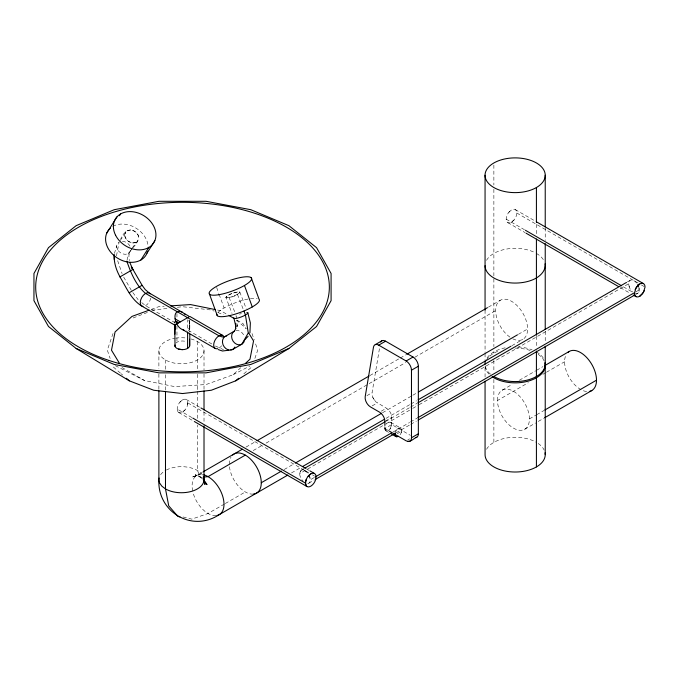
<?xml version="1.0" encoding="UTF-8"?>
<svg xmlns="http://www.w3.org/2000/svg" width="679" height="679" viewBox="0 0 679 679"><rect width="100%" height="100%" fill="white"/><g stroke="black" fill="none" stroke-linecap="round" stroke-linejoin="round"><path stroke-width="0.51" stroke-dasharray="3.4 2.55" d="M493.871 353.207L493.879 351.917M189.721 325.759L189.772 320.564M187.659 404.633L187.659 401.45A7.52 4.346 -60 0 0 182.524 399.863L179.859 402.223A7.52 4.346 -60 0 0 177.202 409.081L177.915 411.737A7.52 4.346 -60 0 0 182.524 412.145L185.18 409.793A7.52 4.346 -60 0 0 187.659 404.633L187.659 401.45M386.597 430.987L385.001 429.501L385.001 427.447A4.863 2.809 -60 0 1 385.341 426.293M400.024 434.772A4.863 2.809 -60 0 0 401.281 432.591L401.62 429.383L400.024 427.897M188.796 320.174C190.205 323.527 190.689 329.595 186.046 330.452M635.306 293.549A7.52 4.346 60 0 0 639.066 291.376L639.066 288.202A7.52 4.346 60 0 0 638.532 286.411M385.001 427.447L385.001 429.501A4.863 2.809 -60 0 0 390.035 429.009L391.639 425.674L391.758 417.407A7.52 4.346 60 0 0 386.436 408.198L375.988 401.976L372.83 397.529A7.52 4.346 60 0 1 372.067 392.691L379.485 348.378M116.491 255.813L119.114 242.064A7.52 5.933 35.1 0 0 120.573 252.826A7.52 5.933 35.1 0 0 130.741 249.677M127.041 260.269L128.331 253.522L131.751 248.658M114.403 253.454L116.703 245.917M132.965 247.674C136.971 243.744 141.75 236.402 135.647 231.997C129.697 226.65 122.78 232.922 120.743 239M307.697 472.924L303.657 469.978A7.52 4.346 60 0 0 300.432 470.98L299.719 473.636A7.52 4.346 60 0 0 301.272 478.882L303.063 481.105M401.281 432.591L401.62 429.383A4.863 2.809 -60 0 0 398.751 428.126A4.863 2.809 -60 0 0 395.322 432.056M113.037 333.508L107.307 350.126L110.168 358.436M254.871 358.436L257.731 350.126L254.871 341.817M300.432 470.98L299.719 473.636L385.154 424.307M395.382 432.379L396.587 429.875M236.844 327.006L237.709 325.233L236.971 320.53M236.878 326.709L237.709 325.233M390.035 429.009L391.758 424.579A4.863 2.809 -60 0 0 390.035 422.134A4.863 2.809 -60 0 0 386.597 424.112M225.954 297.716C230.843 298.056 236.377 295.798 239.882 292.394L239.772 291.987C234.883 291.647 229.349 293.905 225.844 297.317L232.031 313.384M120.259 240.442L127.092 230.716L130.368 229.952M132.32 247.852L138.346 239.874M132.397 248.48C129.137 251.671 128.059 256.314 129.443 260.626M227.041 296.044L225.844 297.317L226.531 297.928L232.362 296.731M508.826 212.298L511.482 209.938A7.52 4.346 -60 0 1 516.617 211.525A7.52 4.346 -60 0 1 514.139 219.869L511.482 222.22A7.52 4.346 -60 0 1 506.347 220.641A7.52 4.346 -60 0 1 508.826 212.298L511.482 209.938M115.354 365.684L144.491 380.52L174.52 386.589L206.127 384.526L233.058 374.757L240.756 367.687M179.859 402.223L182.524 399.863M182.524 412.145L185.18 409.793M511.482 222.22L514.139 219.869M243.854 373.789L252.011 366.745M131.2 242.666L127.754 240.892L125.369 237.93L124.681 234.569L125.878 231.709C121.142 238.159 132.065 246.681 137.523 241.189M175.768 343.15L176.964 342.25A7.52 4.346 0 0 1 186.046 341.562M234.196 296.036L239.509 292.963M202.206 472.372L196.757 475.521L192.25 477.048L200.059 474.502L192.25 477.048M245.976 447.105L256.076 441.274M369.945 375.529L399.337 358.563M400.254 358.028L405.762 354.854M488.413 307.137L500.347 300.245M253.242 450.542L262.425 445.237M266.092 443.115L405.677 362.527M414.861 357.23L495.678 310.575M366.906 395.67L372.067 392.691M372.143 405.898L377.303 402.919M381.284 411.177L386.436 408.198M224.384 504.047L208.037 513.485L191.758 519.146L181.386 516.549M225.292 503.521L245.263 491.986M284.229 469.495L294.33 463.664M382.489 412.764L411.873 395.798M412.798 395.263L416.465 393.149M518.4 334.297L527.583 328.992M291.495 472.932L301.595 467.101M386.079 418.323L409.955 404.54M410.88 404.005L416.388 400.822M511.89 345.687L522.915 339.322M384.883 421.379L391.758 417.407M301.272 470.191L304.031 468.603M385.791 421.396L409.683 407.604M410.6 407.077L417.025 403.36M627.413 281.904L630.163 280.308M386.071 423.781L411.797 408.928M412.713 408.402L418.23 405.219M419.147 404.684L628.61 283.754A7.52 4.346 60 0 1 631.894 279.977A7.52 4.346 60 0 1 637.683 284.654M384.883 426.497L384.883 428.542L391.758 424.579L410.371 435.324M307.697 483.558A7.52 4.346 60 0 0 310.354 479.781L314.029 477.66M393.031 432.039L409.573 422.499M410.489 421.965L416.923 418.256M635.569 292.012L639.245 289.891M308.792 483.219L314.309 480.036M396.069 432.837L409.853 424.876M410.77 424.35L416.278 421.167M635.85 294.397L637.683 293.336M397.24 433.694L402.392 430.715M407.875 439.831L409.59 438.846M502.18 390.162L512.11 384.433M519.35 380.257L535.68 370.827M536.588 370.301L542.945 366.635M497.512 400.491A22.56 13.028 60 0 1 521.438 398.352A22.56 13.028 60 0 1 521.438 430.265A22.56 13.028 60 0 1 497.512 400.491L528.33 382.701M542.835 374.324L545.551 372.754M546.459 372.236L564.589 361.763M529.416 418.918L535.765 415.251M536.673 414.725L543.921 410.54M524.748 429.247L535.57 422.992M538.277 421.43L543.726 418.281M233.058 374.757L249.889 365.998M231.531 293.676L228.254 295.263L235.095 312.892M133.092 317.976L148.107 312.179M151.858 310.736L153.743 310.006L168.129 308.359M151.222 309.42L158.911 306.628L164.182 306.288M233.364 292.972L239.195 291.783L239.882 292.394M133.033 242.946L136.309 242.174M177.38 307.29L182.524 306.704L211.305 310.006L214.114 311.092M202.401 477.193L200.517 477.379L195.187 474.706L200.246 476.717L195.06 476.14M217.543 310.031L220.548 310.642L228.331 315.132M215.404 346.027L223.569 349.685M217.874 312.544L223.501 314.716M132.201 230.223L135.647 231.997L138.032 234.968L138.72 238.329M515.242 209.565L535.4 221.201M516.804 213.011L640.467 284.408M641.383 284.942L645.05 287.056M506.161 219.156L524.485 229.731M623.424 286.852L632.582 292.14M507.722 222.593L525.13 232.642M620.402 287.65L629.56 292.938M236.988 320.132L243.04 323.628L246.188 328.823M390.748 422.346L400.729 428.109M384.883 428.542L388.515 430.639M385.893 430.775L388.609 432.345M175.174 322.797L145.569 305.703L141.758 302.63M211.814 343.956L187.599 329.969L187.599 319.733M186.284 399.49L200.025 407.425M306.288 468.773L309.038 470.36M187.837 402.936L308.758 472.745M312.425 474.867L314.258 475.92M303.657 469.978L306.407 471.574L308.198 473.798M121.999 367.534L144.491 380.52M191.86 417.543L177.202 409.081L177.915 411.737M178.764 412.518L193.413 420.98M202.58 478.933L200.517 477.379L197.402 470.496L197.402 425.037M236.445 320.064L246.078 328.39M120.446 373.144L113.037 366.745L112.4 364.895M121.185 373.789L122.67 375.071M132.821 292.53L138.143 299.711M372.83 397.529L374.757 400.703M123.697 277.1L131.336 290.332M239.772 291.987L246.231 308.631M309.14 475.427L310.354 479.781M237.472 294.44L243.549 310.108M216.643 287.48L218.774 293.336M219.122 294.313L224.095 307.977M252.011 333.508L254.235 339.967M117.662 260.694L122.101 273.645M629.323 287.234L628.61 283.754L629.323 287.234A7.52 4.346 60 0 0 632.548 291.962M309.641 476.293L310.167 478.084M236.674 318.646L236.233 315.828A7.52 1.587 -21.2 0 0 235.01 316.609M189.585 320.395L189.687 332.184M174.809 321.218L174.826 323.136M639.066 288.202L639.066 291.376M545.229 227.838L545.229 240.459M545.229 331.369L545.229 341.961M536.418 224.342L536.418 234.858M536.418 336.232L536.418 346.825M493.871 165.073L493.871 185.053M493.871 189.263L493.871 277.779M493.871 278.831L493.879 346.621M493.871 360.549L493.871 372.084M493.871 379.425L493.879 442.36M485.061 310.184L485.061 352.545M485.061 353.606L485.061 359.963M485.061 377.023L485.061 365.489A30.088 17.365 0 0 0 489.092 374.171M204.014 350.746L204.014 369.775M204.014 374.002L204.014 389.856M204.014 412.051L204.014 422.627M197.402 341.537L197.402 370.072M197.402 374.299L197.402 390.162M197.402 391.214L197.402 419.758M189.806 325.105L189.806 332.175M189.543 320.683L189.543 332.023M176.964 313.596L176.964 318.714M176.964 325.878L176.964 342.25M165.489 359.955L165.489 370.53M165.489 374.757L165.489 390.612M158.886 350.746L158.886 368.714M158.886 374.002L158.886 389.856M160.6 474.723A22.56 13.028 0 0 1 165.489 470.496M166.347 470.029A22.56 13.028 0 0 1 202.817 475.521M216.015 515.616A22.56 13.028 60 0 1 193.048 492.699M192.632 490.925A22.56 13.028 60 0 1 203.912 474.876M486.529 360.125A30.088 17.365 0 0 1 489.092 356.806M489.763 356.161A30.088 17.365 0 0 1 500.1 350.449M515.14 348.115A30.088 17.365 0 0 1 530.189 350.449M538.184 354.319A30.088 17.365 0 0 1 544.202 360.99M586.648 391.52A22.56 13.028 60 0 1 568.892 376.845A22.56 13.028 60 0 1 566.235 354.565M486.537 449.286A30.088 17.365 0 0 1 536.418 442.36M538.192 443.48A30.088 17.365 0 0 1 544.21 450.152M490.501 374.163A30.088 17.365 0 0 1 485.23 366.015M487.064 357.977A30.088 17.365 0 0 1 507.366 347.419M518.094 346.918A30.088 17.365 0 0 1 532.09 349.846M536.418 351.917A30.088 17.365 0 0 1 544.21 359.7M486.529 260.337A30.088 17.365 0 0 1 535.612 252.97M536.418 253.411A30.088 17.365 0 0 1 544.202 261.203M122.39 241.3A7.52 5.933 35.1 0 1 130.054 246.316M112.773 226.413A22.56 17.62 32.1 0 1 136.207 228.254A22.56 17.62 32.1 0 1 148.098 248.548M218.01 312.518A22.56 5.39 -20 0 1 236.716 302.265A22.56 5.39 -20 0 1 257.239 298.437M190.986 338.94A22.56 13.028 0 0 1 198.514 359.267A22.56 13.028 0 0 1 162.595 357.901A22.56 13.028 0 0 1 174.673 338.32M175.606 338.159A22.56 13.028 0 0 1 186.335 338.032M221.651 345.738A7.52 4.346 -60 0 1 218.994 348.098M235.876 330.554A7.52 6.145 60 0 1 244.236 336.36M239.509 314.233A7.52 1.587 -21.2 0 1 241.342 313.537M246.154 312.34A7.52 1.587 -21.2 0 1 247.173 312.34M150.713 298.191A7.52 4.346 -60 0 1 144.194 306.288M253.292 494.1A22.56 13.028 60 0 1 234.408 480.681A22.56 13.028 60 0 1 231.013 457.12M509.963 337.14A22.56 13.028 60 0 1 498.403 301.841A22.56 13.028 60 0 1 525.716 319.266A22.56 13.028 60 0 1 511.626 338.201"/><path stroke-width="1.02" d="M189.806 334.204L189.806 345.322A7.52 4.346 0 0 1 182.286 349.668L178.518 349.082A7.52 4.346 0 0 1 175.021 346.451L175.021 344.949M174.868 334.119L174.961 324.986M235.554 327.889L235.706 323.34L235.851 326.472L233.932 318.281M249.94 332.786L250.356 322.881L247.75 312.552A7.52 1.587 -21.2 0 1 241.257 316.957A7.52 1.587 -21.2 0 1 233.822 317.874M306.161 485.782C304.251 481.394 307.069 476.361 310.77 473.908A7.52 4.346 -60 0 1 316.007 475.962A7.52 4.346 -60 0 1 312.586 484.772A7.52 4.346 -60 0 1 306.161 485.782L305.448 483.117L306.161 479.637M644.337 290.536L642.393 293.905L639.728 296.265L643.488 292.301L645.05 287.056A7.52 4.346 -60 0 0 639.728 283.983L635.968 287.955L634.415 293.201A7.52 4.346 -60 0 0 639.728 296.265M126.854 261.237C130.852 272.839 135.978 285.375 145.569 293.421L218.994 335.816L222.347 336.979L225.199 336.428L234.365 331.131L236.037 328.186M635.128 289.712L637.072 286.343L639.728 283.983M106.679 233.262L116.932 216.907M119.47 215.735L120.582 213.953M140.943 259.972L148.76 247.521M147.037 253.123L154.846 240.663M248.124 336.266L244.55 340.077A7.52 6.136 60 0 1 234.654 342.971A7.52 6.136 60 0 1 234.365 331.131M245.365 363.452L249.982 359.208L253.547 340.96L248.82 333.16M308.113 476.268L310.77 473.908M235.706 380.834L288.889 348.488L316.55 326.506L331.089 300.661L331.089 273.493L316.55 247.648L288.889 225.666L250.814 209.701L206.051 201.298L158.988 201.298L114.233 209.701L76.158 225.666L48.489 247.648L33.95 273.493L33.95 300.661L48.489 326.506L76.158 348.488L129.341 380.834L153.743 390.247L182.524 393.548L211.305 390.247L235.706 380.834L238.668 378.271M183.958 313.299L149.338 293.048L145.264 289.636L142.098 285.299L132.923 269.419L119.954 276.905C126.226 287.2 131.005 299.541 141.809 306.076L174.758 325.105L189.806 316.414L222.754 335.443M129.188 292.751L142.03 285.341M375.292 344.609L382.167 340.637M384.883 425.47L384.883 421.379A7.52 4.346 60 0 0 379.561 412.17L370.428 406.891A7.52 4.346 60 0 1 365.192 396.655L373.467 347.198A7.52 4.346 60 0 1 378.712 345.144L385.587 341.181L413.027 357.027A7.52 4.346 60 0 1 418.349 366.236L418.349 433.788A7.52 4.346 60 0 1 416.787 437.234C413.409 438.388 410.023 443.234 406.152 440.824L389.423 431.165M203.114 471.846L242.301 449.226M256.993 440.739L369.028 376.056M406.679 354.319L487.488 307.663M378.712 345.144L406.152 360.99L413.027 357.027M245.263 455.142L208.037 476.633L203.335 477.099M407.536 441.409L409.912 441.197A7.52 4.346 60 0 0 411.474 437.76L411.474 370.208L418.349 366.236M261.271 482.752L281.471 471.082M295.246 463.129L381.573 413.29M418.306 392.089L517.483 334.823M287.82 475.054L219.317 514.597C191.809 532.888 157.214 511.652 158.886 479.705L158.886 390.917M302.511 466.566L384.246 419.384M418.222 399.761L510.973 346.214M304.947 468.077L384.874 421.931M417.95 402.834L626.488 282.43M314.946 477.125L391.197 433.1M417.84 417.721L633.736 293.073M315.226 479.51L393.311 434.424M418.12 420.106L634.933 294.932M411.474 437.76L418.349 433.788M544.762 365.582L569.257 351.433M544.83 410.014L596.493 380.189M544.634 417.763L591.825 390.518M119.954 276.905L120.013 276.862C116.211 270.072 113.758 262.349 114.208 254.498M288.889 348.488L250.814 364.453L206.051 372.856L158.988 372.856L114.233 364.453L76.158 348.488M149.295 310.116L131.981 316.406L115.057 331.955L111.492 350.203L119.377 363.197M415.692 437.573L416.787 437.234M228.831 350.211L222.432 351.009L218.205 349.558M230.775 349.829L232.719 349.456L241.885 344.16L248.259 332.922L245.45 315.005L243.931 311.084M170.505 305.881L190.519 304.574L215.54 309.632M178.518 349.082L182.286 349.668M179.927 516.846L177.957 516.464L168.732 505.847L165.489 488.914L165.489 391.664M182.286 312.077C170.548 307.629 174.741 327.006 182.286 329.442L215.235 348.463M182.286 329.442L184.23 330.274M177.626 322.313L175.768 321.345M175.021 318.816L180.334 321.88M536.317 221.736L643.488 283.61M525.402 230.257L621.591 285.791M526.047 233.177L618.569 286.589M633.227 295.051L635.968 296.638M229.196 315.633L234.391 318.629M391.333 433.915L395.874 436.538M200.942 407.952L305.372 468.247M309.947 470.895L314.53 473.535M192.777 418.069L305.448 483.117M194.33 421.515L307.01 486.563M188.643 316.032L184.23 313.494L185.35 314.674M178.518 322.932L176.718 321.787M126.37 378.271L129.341 380.834M396.587 436.75L394.983 435.264L394.983 433.21L394.983 435.264A4.863 2.809 -60 0 0 398.301 436.291M203.208 479.739L206.976 484.585L203.479 479.807L204.982 484.492L204.014 479.705L204.014 425.792M132.923 269.419L131.285 266.949L132.855 269.453L129.876 262.663M251.23 277.753L259.047 299.227A22.56 5.39 -20 0 1 239.645 312.663A22.56 5.39 -20 0 1 216.94 314.343M244.457 285.477L252.274 306.95M209.514 294.228L217.322 315.701M175.021 346.451L174.758 325.105M114.216 255.329L114.259 259.446M545.229 175.25A30.088 17.365 0 0 1 500.1 190.298A30.088 17.365 0 0 1 500.1 160.21A30.088 17.365 0 0 1 545.229 175.25L545.229 226.786M545.229 243.608L545.229 329.247M545.237 346.197L545.237 364.199M545.229 365.489L545.237 454.641M536.418 187.531L536.418 222.237M536.418 239.067L536.418 335.171M536.418 351.06L536.418 466.923M485.061 175.25L485.061 310.184M485.061 361.024L485.069 364.199M485.061 381.225L485.069 454.641A30.088 17.365 0 0 0 516.719 471.99A30.088 17.365 0 0 0 545.067 452.834M204.014 390.917L204.014 409.938M189.543 339.237L189.543 346.451M187.599 332.014L187.599 348.395M175.021 324.104L175.021 329.391M203.912 474.876A22.56 13.028 60 0 1 222.576 495.848A22.56 13.028 60 0 1 216.898 515.497M203.573 477.159A22.56 13.028 0 0 1 192.089 491.197A22.56 13.028 0 0 1 165.489 488.914L161.908 486.223L159.65 483.075A22.56 13.028 0 0 1 159.081 478.008M406.152 360.99A7.52 4.346 60 0 1 411.474 370.208M380.698 342.072A7.52 4.346 60 0 1 385.587 341.181M567.882 352.452A22.56 13.028 60 0 1 592.19 365.107A22.56 13.028 60 0 1 589.397 391.418M545.067 362.391A30.088 17.365 0 0 1 528.101 379.875A30.088 17.365 0 0 1 493.879 376.48M485.061 265.693A30.088 17.365 0 0 0 503.631 281.743A30.088 17.365 0 0 0 536.418 277.983C540.857 275.25 544.898 271.159 545.229 265.693A30.088 17.365 0 0 0 545.067 263.885M545.067 363.672A30.088 17.365 0 0 1 526.904 381.479A30.088 17.365 0 0 1 492.105 376.658M147.632 251.357A22.56 17.62 32.1 0 1 117.509 258.122A22.56 17.62 32.1 0 1 110.448 228.059M637.683 284.654A7.52 4.346 60 0 1 638.532 286.411M217.611 348.683A7.52 4.346 -60 0 1 214.776 340.654A7.52 4.346 -60 0 1 223.595 336.224M234.866 347.045A7.52 6.145 60 0 1 224.172 346.833A7.52 6.145 60 0 1 226.701 335.85M142.913 306.416A7.52 4.346 -60 0 1 141.809 297.394A7.52 4.346 -60 0 1 150.178 293.837M232.659 455.015A22.56 13.028 60 0 1 257.316 468.315A22.56 13.028 60 0 1 253.292 494.1M218.613 294.754A22.56 5.39 -20 0 0 251.612 279.111A22.56 5.39 -20 0 0 220.896 284.102A22.56 5.39 -20 0 0 218.613 294.754M115.608 235.29A22.56 17.62 32.1 0 0 152.402 244.559A22.56 17.62 32.1 0 0 135.987 212.357A22.56 17.62 32.1 0 0 115.608 235.29M109.107 360.49A146.834 84.773 0 0 0 329.349 287.081A146.834 84.773 0 0 0 109.107 213.664A146.834 84.773 0 0 0 109.107 360.49"/></g></svg>
